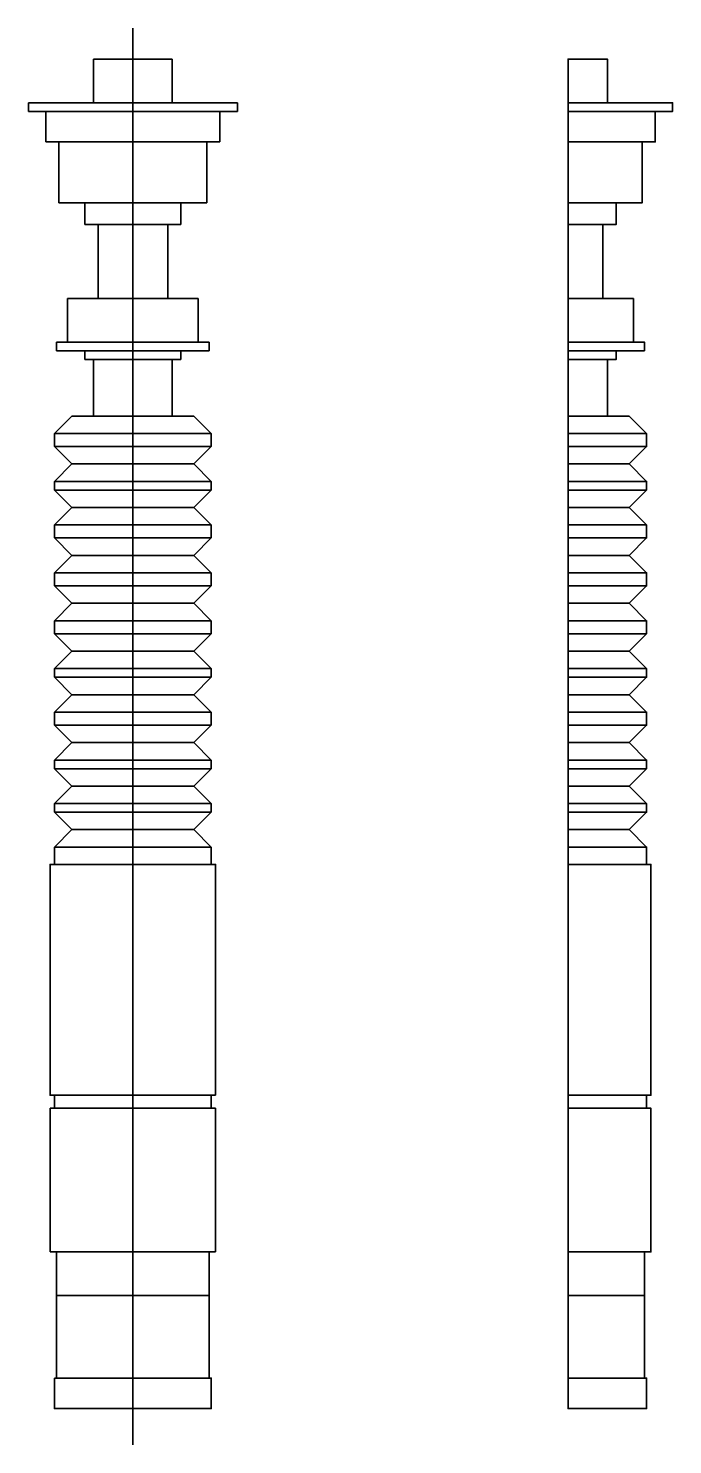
# Model space of a CAD drawing. Header units: millimetres. Extents: x -1 to 401, y -1 to 567.
# Drawn here: x 252.7 to 400.6, y 12.5 to 337.9 of the extents above; entities that cross this region are included whole.
import ezdxf

# ---------------------------------------------------------------- set-up
doc = ezdxf.new("R2010")
doc.units = ezdxf.units.MM
doc.header["$MEASUREMENT"] = 0
doc.layers.add('Visible', color=6, linetype='Continuous', lineweight=35)

msp = doc.modelspace()

# ---------------------------------------------------------------- linework, layer by layer
at = {"layer": 'Visible'}
for p, q in [((276.65617, 337.85558), (276.65617, 12.48824)), ((267.65617, 320.77194), (267.65617, 330.77194)), ((267.65617, 330.77194), (285.65617, 330.77194)), ((285.65617, 330.77194), (285.65617, 320.77194)), ((252.65617, 320.77194), (300.65617, 320.77194)), ((252.65617, 318.77194), (252.65617, 320.77194)), ((300.65617, 318.77194), (300.65617, 320.77194)), ((252.65617, 318.77194), (300.65617, 318.77194)), ((276.65617, 318.77194), (256.65617, 318.77194)), ((256.65617, 318.77194), (256.65617, 311.77194)), ((296.65617, 311.77194), (296.65617, 318.77194)), ((256.65617, 311.77194), (296.65617, 311.77194)), ((259.65617, 297.77194), (259.65617, 311.77194)), ((276.65617, 311.77194), (293.65617, 311.77194)), ((293.65617, 311.77194), (293.65617, 297.77194)), ((293.65617, 297.77194), (259.65617, 297.77194)), ((276.65617, 297.77194), (265.65617, 297.77194)), ((265.65617, 297.77194), (265.65617, 292.77194)), ((287.65617, 292.77194), (287.65617, 297.77194)), ((265.65617, 292.77194), (287.65617, 292.77194)), ((276.65617, 292.77194), (268.65617, 292.77194)), ((268.65617, 292.77194), (268.65617, 275.77194)), ((284.65617, 275.77194), (284.65617, 292.77194)), ((276.65617, 275.77194), (261.65617, 275.77194)), ((261.65617, 275.77194), (261.65617, 265.77194)), ((268.65617, 275.77194), (284.65617, 275.77194)), ((291.65617, 275.77194), (284.65617, 275.77194)), ((291.65617, 265.77194), (291.65617, 275.77194)), ((276.65617, 265.77194), (259.15617, 265.77194)), ((259.15617, 265.77194), (259.15617, 263.77194)), ((259.15617, 263.77194), (294.15617, 263.77194)), ((261.65617, 265.77194), (291.65617, 265.77194)), ((276.65617, 263.77194), (265.65617, 263.77194)), ((265.65617, 263.77194), (265.65617, 261.77194)), ((287.65617, 261.77194), (287.65617, 263.77194)), ((294.15617, 265.77194), (291.65617, 265.77194)), ((294.15617, 263.77194), (294.15617, 265.77194)), ((265.65617, 261.77194), (287.65617, 261.77194)), ((276.65617, 261.77194), (267.65617, 261.77194)), ((267.65617, 261.77194), (267.65617, 248.77194)), ((285.65617, 248.77194), (285.65617, 261.77194)), ((258.65617, 244.77194), (262.65617, 248.77194)), ((262.65617, 248.77194), (290.65617, 248.77194)), ((267.65617, 248.77194), (285.65617, 248.77194)), ((290.65617, 248.77194), (294.65617, 244.77194)), ((276.65617, 244.77194), (258.65617, 244.77194)), ((258.65617, 244.77194), (258.65617, 241.77194)), ((276.65617, 244.77194), (294.65617, 244.77194)), ((294.65617, 244.77194), (294.65617, 241.77194)), ((276.65617, 241.77194), (258.65617, 241.77194)), ((258.65617, 241.77194), (262.65617, 237.77194)), ((276.65617, 241.77194), (294.65617, 241.77194)), ((290.65617, 237.77194), (294.65617, 241.77194)), ((258.65617, 233.77194), (262.65617, 237.77194)), ((262.65617, 237.77194), (290.65617, 237.77194)), ((262.65617, 237.77194), (290.65617, 237.77194)), ((290.65617, 237.77194), (294.65617, 233.77194)), ((276.65617, 233.77194), (258.65617, 233.77194)), ((258.65617, 233.77194), (258.65617, 231.77194)), ((276.65617, 231.77194), (258.65617, 231.77194)), ((258.65617, 231.77194), (262.65617, 227.77194)), ((276.65617, 233.77194), (294.65617, 233.77194)), ((276.65617, 231.77194), (294.65617, 231.77194)), ((290.65617, 227.77194), (294.65617, 231.77194)), ((294.65617, 233.77194), (294.65617, 231.77194)), ((258.65617, 223.77194), (262.65617, 227.77194)), ((262.65617, 227.77194), (290.65617, 227.77194)), ((262.65617, 227.77194), (290.65617, 227.77194)), ((290.65617, 227.77194), (294.65617, 223.77194)), ((276.65617, 223.77194), (258.65617, 223.77194)), ((258.65617, 223.77194), (258.65617, 220.77194)), ((276.65617, 223.77194), (294.65617, 223.77194)), ((294.65617, 223.77194), (294.65617, 220.77194)), ((276.65617, 220.77194), (258.65617, 220.77194)), ((258.65617, 220.77194), (262.65617, 216.77194)), ((276.65617, 220.77194), (294.65617, 220.77194)), ((290.65617, 216.77194), (294.65617, 220.77194)), ((258.65617, 212.77194), (262.65617, 216.77194)), ((262.65617, 216.77194), (290.65617, 216.77194)), ((262.65617, 216.77194), (290.65617, 216.77194)), ((290.65617, 216.77194), (294.65617, 212.77194)), ((276.65617, 212.77194), (258.65617, 212.77194)), ((258.65617, 212.77194), (258.65617, 209.77194)), ((276.65617, 212.77194), (294.65617, 212.77194)), ((294.65617, 212.77194), (294.65617, 209.77194)), ((276.65617, 209.77194), (258.65617, 209.77194)), ((258.65617, 209.77194), (262.65617, 205.77194)), ((276.65617, 209.77194), (294.65617, 209.77194)), ((290.65617, 205.77194), (294.65617, 209.77194)), ((258.65617, 201.77194), (262.65617, 205.77194)), ((262.65617, 205.77194), (290.65617, 205.77194)), ((262.65617, 205.77194), (290.65617, 205.77194)), ((290.65617, 205.77194), (294.65617, 201.77194)), ((276.65617, 201.77194), (258.65617, 201.77194)), ((258.65617, 201.77194), (258.65617, 198.77194)), ((276.65617, 201.77194), (294.65617, 201.77194)), ((294.65617, 201.77194), (294.65617, 198.77194)), ((276.65617, 198.77194), (258.65617, 198.77194)), ((258.65617, 198.77194), (262.65617, 194.77194)), ((276.65617, 198.77194), (294.65617, 198.77194)), ((290.65617, 194.77194), (294.65617, 198.77194)), ((258.65617, 190.77194), (262.65617, 194.77194)), ((262.65617, 194.77194), (290.65617, 194.77194)), ((262.65617, 194.77194), (290.65617, 194.77194)), ((290.65617, 194.77194), (294.65617, 190.77194)), ((276.65617, 190.77194), (258.65617, 190.77194)), ((258.65617, 190.77194), (258.65617, 188.77194)), ((276.65617, 188.77194), (258.65617, 188.77194)), ((258.65617, 188.77194), (262.65617, 184.77194)), ((276.65617, 190.77194), (294.65617, 190.77194)), ((276.65617, 188.77194), (294.65617, 188.77194)), ((290.65617, 184.77194), (294.65617, 188.77194)), ((294.65617, 190.77194), (294.65617, 188.77194)), ((258.65617, 180.77194), (262.65617, 184.77194)), ((262.65617, 184.77194), (290.65617, 184.77194)), ((262.65617, 184.77194), (290.65617, 184.77194)), ((290.65617, 184.77194), (294.65617, 180.77194)), ((276.65617, 180.77194), (258.65617, 180.77194)), ((258.65617, 180.77194), (258.65617, 177.77194)), ((276.65617, 180.77194), (294.65617, 180.77194)), ((294.65617, 180.77194), (294.65617, 177.77194)), ((276.65617, 177.77194), (258.65617, 177.77194)), ((258.65617, 177.77194), (262.65617, 173.77194)), ((276.65617, 177.77194), (294.65617, 177.77194)), ((290.65617, 173.77194), (294.65617, 177.77194)), ((258.65617, 169.77194), (262.65617, 173.77194)), ((262.65617, 173.77194), (290.65617, 173.77194)), ((262.65617, 173.77194), (290.65617, 173.77194)), ((290.65617, 173.77194), (294.65617, 169.77194)), ((276.65617, 169.77194), (258.65617, 169.77194)), ((258.65617, 169.77194), (258.65617, 167.77194)), ((276.65617, 169.77194), (294.65617, 169.77194)), ((294.65617, 169.77194), (294.65617, 167.77194)), ((276.65617, 167.77194), (258.65617, 167.77194)), ((258.65617, 167.77194), (262.65617, 163.77194)), ((276.65617, 167.77194), (294.65617, 167.77194)), ((290.65617, 163.77194), (294.65617, 167.77194)), ((258.65617, 159.77194), (262.65617, 163.77194)), ((262.65617, 163.77194), (290.65617, 163.77194)), ((262.65617, 163.77194), (290.65617, 163.77194)), ((290.65617, 163.77194), (294.65617, 159.77194)), ((276.65617, 159.77194), (258.65617, 159.77194)), ((258.65617, 159.77194), (258.65617, 157.77194)), ((276.65617, 159.77194), (294.65617, 159.77194)), ((294.65617, 159.77194), (294.65617, 157.77194)), ((276.65617, 157.77194), (258.65617, 157.77194)), ((258.65617, 157.77194), (262.65617, 153.77194)), ((276.65617, 157.77194), (294.65617, 157.77194)), ((290.65617, 153.77194), (294.65617, 157.77194)), ((258.65617, 149.77194), (262.65617, 153.77194)), ((262.65617, 153.77194), (290.65617, 153.77194)), ((262.65617, 153.77194), (290.65617, 153.77194)), ((290.65617, 153.77194), (294.65617, 149.77194)), ((276.65617, 149.77194), (258.65617, 149.77194)), ((258.65617, 149.77194), (258.65617, 145.77194)), ((276.65617, 149.77194), (294.65617, 149.77194)), ((294.65617, 149.77194), (294.65617, 145.77194)), ((294.65617, 145.77194), (258.65617, 145.77194)), ((258.65617, 92.77194), (258.65617, 89.77194)), ((294.65617, 89.77194), (294.65617, 92.77194)), ((276.65617, 89.77194), (257.65617, 89.77194)), ((257.65617, 89.77194), (257.65617, 56.77194)), ((258.65617, 89.77194), (294.65617, 89.77194)), ((276.65617, 89.77194), (295.65617, 89.77194)), ((295.65617, 56.77194), (295.65617, 89.77194)), ((257.65617, 56.77194), (295.65617, 56.77194)), ((276.65617, 56.77194), (259.15617, 56.77194)), ((259.15617, 56.77194), (259.15617, 46.77194)), ((294.15617, 46.77194), (294.15617, 56.77194))]:
    msp.add_line(p, q, dxfattribs=at)
for points in [[(376.60325, 330.77194), (385.60325, 330.77194), (385.60325, 320.77194), (376.60325, 320.77194), (400.60325, 320.77194), (400.60325, 318.77194), (376.60325, 318.77194), (396.60325, 318.77194), (396.60325, 311.77194), (376.60325, 311.77194), (393.60325, 311.77194), (393.60325, 297.77194), (376.60325, 297.77194), (387.60325, 297.77194), (387.60325, 292.77194), (376.60325, 292.77194), (384.60325, 292.77194), (384.60325, 275.77194), (376.60325, 275.77194), (391.60325, 275.77194), (391.60325, 265.77194), (376.60325, 265.77194), (376.60325, 263.77194), (394.10325, 263.77194), (394.10325, 265.77194), (394.10325, 263.77194), (387.60325, 263.77194), (387.60325, 261.77194), (376.60325, 261.77194), (385.60325, 261.77194), (385.60325, 248.77194), (390.60325, 248.77194), (376.60325, 248.77194), (376.60325, 330.77194), (376.60325, 248.77194), (390.60325, 248.77194), (394.60325, 244.77194), (376.60325, 244.77194), (376.60325, 241.77194), (394.60325, 241.77194), (394.60325, 244.77194), (394.60325, 243.27194), (394.60325, 241.77194), (390.60325, 237.77194), (376.60325, 237.77194), (376.60325, 241.77194), (376.60325, 237.77194), (390.60325, 237.77194), (394.60325, 233.77194), (376.60325, 233.77194), (376.60325, 231.77194), (394.60325, 231.77194), (394.60325, 233.77194), (394.60325, 231.77194), (390.60325, 227.77194), (376.60325, 227.77194), (376.60325, 223.77194), (394.60325, 223.77194), (390.60325, 227.77194), (394.60325, 223.77194), (394.60325, 220.77194), (376.60325, 220.77194), (376.60325, 216.77194), (390.60325, 216.77194), (394.60325, 220.77194), (376.60325, 220.77194), (376.60325, 216.77194), (390.60325, 216.77194), (394.60325, 212.77194), (376.60325, 212.77194), (376.60325, 209.77194), (394.60325, 209.77194), (394.60325, 212.77194), (394.60325, 209.77194), (390.60325, 205.77194), (376.60325, 205.77194), (376.60325, 201.77194), (394.60325, 201.77194), (390.60325, 205.77194), (394.60325, 201.77194), (394.60325, 198.77194), (376.60325, 198.77194), (376.60325, 194.77194), (390.60325, 194.77194), (394.60325, 198.77194), (390.60325, 194.77194), (394.60325, 190.77194), (376.60325, 190.77194), (376.60325, 188.77194), (394.60325, 188.77194), (394.60325, 190.77194), (394.60325, 188.77194), (390.60325, 184.77194), (376.60325, 184.77194), (376.60325, 180.77194), (394.60325, 180.77194), (390.60325, 184.77194), (394.60325, 180.77194), (394.60325, 177.77194), (376.60325, 177.77194), (376.60325, 173.77194), (390.60325, 173.77194), (394.60325, 177.77194), (390.60325, 173.77194), (394.60325, 169.77194), (376.60325, 169.77194), (376.60325, 167.77194), (394.60325, 167.77194), (394.60325, 169.77194), (394.60325, 167.77194), (390.60325, 163.77194), (376.60325, 163.77194), (376.60325, 159.77194), (394.60325, 159.77194), (390.60325, 163.77194), (394.60325, 159.77194), (394.60325, 157.77194), (376.60325, 157.77194), (376.60325, 153.77194), (390.60325, 153.77194), (394.60325, 157.77194), (390.60325, 153.77194), (394.60325, 149.77194), (376.60325, 149.77194), (376.60325, 145.77194), (394.60325, 145.77194), (394.60325, 149.77194), (394.60325, 145.77194), (395.60325, 145.77194), (395.60325, 92.77194), (376.60325, 92.77194), (376.60325, 89.77194), (394.60325, 89.77194), (394.60325, 92.77194), (394.60325, 89.77194), (395.60325, 89.77194), (395.60325, 56.77194), (376.60325, 56.77194), (394.10325, 56.77194), (394.10325, 46.77194), (376.60325, 46.77194), (394.10325, 46.77194), (394.10325, 27.77194), (376.60325, 27.77194), (394.60325, 27.77194), (394.60325, 20.77194), (376.60325, 20.77194), (376.60325, 330.77194)], [(295.65617, 92.77194), (295.65617, 145.77194), (276.65617, 145.77194), (257.65617, 145.77194), (257.65617, 92.77194)], [(294.15617, 27.77194), (294.15617, 46.77194), (259.15617, 46.77194), (259.15617, 27.77194)], [(258.65617, 27.77194), (258.65617, 20.77194), (294.65617, 20.77194), (294.65617, 27.77194), (276.65617, 27.77194)]]:
    msp.add_lwpolyline(points, close=True, dxfattribs=at)
msp.add_lwpolyline([(391.60325, 265.77194), (394.10325, 265.77194)], dxfattribs=at)

doc.saveas('drawing.dxf')
